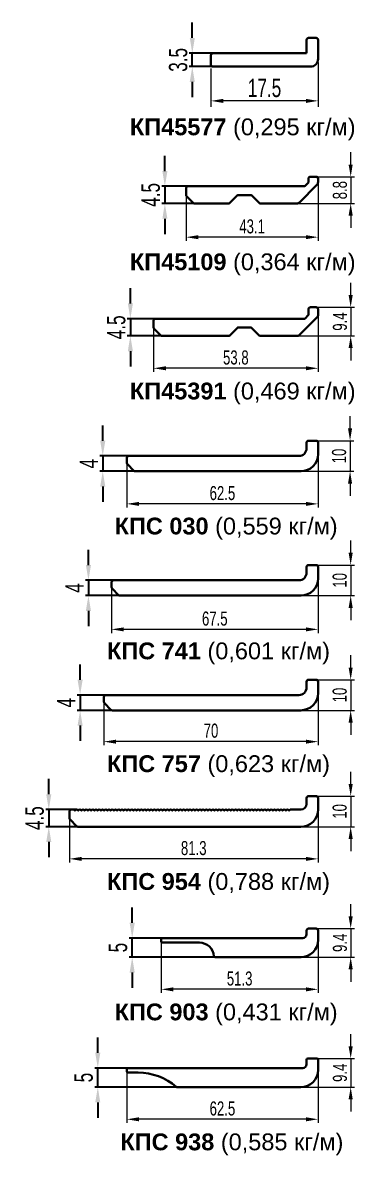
# Model space of a CAD drawing. Extents: x -37 to 8820, y -336 to 478.
# Drawn here: x 4089.8 to 4144, y -335.7 to -150.5 of the extents above; entities that cross this region are included whole.
import ezdxf

# ---------------------------------------------------------------- set-up
doc = ezdxf.new("R2010")
doc.units = 0
doc.header["$LTSCALE"] = 5
doc.layers.get('0').update_dxf_attribs({"linetype": 'CONTINUOUS', "lineweight": 30})
doc.layers.get('DEFPOINTS').update_dxf_attribs({"linetype": 'CONTINUOUS'})
for name, color, linetype, lineweight in [('4', 160, 'CONTINUOUS', 18), ('5', 5, 'CONTINUOUS', 18), ('Dimentions', 5, 'CONTINUOUS', 15), ('Текстовый', 7, 'CONTINUOUS', 9)]:
    doc.layers.add(name, color=color, linetype=linetype, lineweight=lineweight)
doc.styles.add('3', font='RUSS.SHX', dxfattribs={"width": 0.7, "height": 3})
doc.styles.add('4', font='RUSS.shx', dxfattribs={"width": 0.7, "height": 3.5})
doc.styles.add('style23', font='russ.shx', dxfattribs={"width": 0.7, "height": 2.3})
doc.styles.add('Каталожный', font='arial.ttf', dxfattribs={"height": 2.5})
doc.dimstyles.new('MX1$0', dxfattribs={"dimtxt": 2.5, "dimasz": 3, "dimexe": 1.3, "dimexo": 0.6, "dimgap": 0.6, "dimtad": 1, "dimdsep": 46, "dimtxsty": '4', "dimcen": 0, "dimclrd": 256, "dimclre": 256, "dimclrt": 256, "dimaunit": 1, "dimadec": 0, "dimazin": 0, "dimtfac": 1, "dimtmove": 0, "dimatfit": 3, "dimfxl": 1, "dimtvp": 1, "dimtolj": 1, "dimlwd": -1, "dimlwe": -1, "dimarcsym": 0})
doc.dimstyles.new('MX1_6', dxfattribs={"dimtxt": 3, "dimasz": 2.5, "dimexe": 0.5, "dimexo": 0, "dimgap": 0.8, "dimtad": 1, "dimlfac": 1.6, "dimdsep": 46, "dimtxsty": '3', "dimcen": 0, "dimclrd": 256, "dimclre": 256, "dimclrt": 256, "dimaunit": 1, "dimadec": 0, "dimazin": 0, "dimtfac": 1, "dimtmove": 0, "dimatfit": 1, "dimfxl": 1, "dimtvp": 1, "dimtolj": 1, "dimtzin": 0, "dimarcsym": 0})
doc.dimstyles.new('MX2', dxfattribs={"dimtxt": 2.3, "dimasz": 2, "dimexe": 0.6, "dimexo": 0, "dimgap": 0.6, "dimtad": 1, "dimdec": 1, "dimlfac": 2, "dimdsep": 46, "dimtxsty": 'style23', "dimcen": 0, "dimclrd": 256, "dimclre": 256, "dimclrt": 256, "dimaunit": 1, "dimadec": 1, "dimazin": 2, "dimtfac": 1, "dimtdec": 1, "dimtmove": 0, "dimatfit": 3, "dimfxl": 1, "dimtolj": 1, "dimtzin": 0, "dimlwd": -1, "dimlwe": -1, "dimarcsym": 0})

# ---------------------------------------------------------------- blocks, each defined once
blk = doc.blocks.new('*D1521')
at = {"layer": '5', "transparency": 16777216}
for p, q in [((4138.11, -220.12), (4138.11, -229.8)), ((4106.86, -222.09), (4106.86, -229.8)), ((4136.11, -229.2), (4108.86, -229.2))]:
    blk.add_line(p, q, dxfattribs=at)
for points in [[(4108.86, -228.87), (4108.86, -229.53), (4106.86, -229.2)], [(4136.11, -228.87), (4136.11, -229.53), (4138.11, -229.2)]]:
    blk.add_solid(points, dxfattribs=at)
at = {"layer": 'DEFPOINTS', "color": 0, "transparency": 16777216}
for p in [(4138.11, -220.12), (4106.86, -222.09), (4106.86, -229.2)]:
    blk.add_point(p, dxfattribs=at)
at = {"layer": '5', "transparency": 16777216, "insert": (4122.48, -227.45), "char_height": 2.3, "attachment_point": 5, "style": 'style23'}
blk.add_mtext('\\A1;62.5', dxfattribs=at)
blk = doc.blocks.new('*D1522')
at = {"layer": '5', "transparency": 16777216}
for p, q in [((4143.34, -216.87), (4143.34, -214.87)), ((4137.17, -218.87), (4143.94, -218.87)), ((4143.34, -218.87), (4143.34, -223.87)), ((4133.97, -223.87), (4143.94, -223.87)), ((4143.34, -225.87), (4143.34, -227.87))]:
    blk.add_line(p, q, dxfattribs=at)
for points in [[(4143, -216.87), (4143.67, -216.87), (4143.34, -218.87)], [(4143, -225.87), (4143.67, -225.87), (4143.34, -223.87)]]:
    blk.add_solid(points, dxfattribs=at)
at = {"layer": 'DEFPOINTS', "color": 0, "transparency": 16777216}
for p in [(4137.17, -218.87), (4133.97, -223.87), (4143.34, -223.87)]:
    blk.add_point(p, dxfattribs=at)
at = {"layer": '5', "transparency": 16777216, "insert": (4141.55, -221.37), "char_height": 2.3, "attachment_point": 5, "rotation": 90, "style": 'style23'}
blk.add_mtext('\\A1;10', dxfattribs=at)
blk = doc.blocks.new('*D1523')
at = {"layer": 'DEFPOINTS', "color": 0, "linetype": 'Continuous', "transparency": 16777216}
for p in [(4110.26, -221.37), (4102.92, -223.87), (4110.26, -223.87)]:
    blk.add_point(p, dxfattribs=at)
at = {"layer": 'Dimentions', "linetype": 'Continuous', "lineweight": -2, "transparency": 16777216}
for p, q in [((4102.92, -218.87), (4102.92, -216.37)), ((4110.26, -221.37), (4102.42, -221.37)), ((4102.92, -221.37), (4102.92, -223.87)), ((4110.26, -223.87), (4102.42, -223.87)), ((4102.92, -226.37), (4102.92, -228.87))]:
    blk.add_line(p, q, dxfattribs=at)
at = {"layer": 'Dimentions', "linetype": 'Continuous', "transparency": 16777216}
for points in [[(4102.5, -218.87), (4103.34, -218.87), (4102.92, -221.37)], [(4102.5, -226.37), (4103.34, -226.37), (4102.92, -223.87)]]:
    blk.add_solid(points, dxfattribs=at)
at = {"layer": 'Dimentions', "linetype": 'Continuous', "transparency": 16777216, "insert": (4100.62, -222.62), "char_height": 3, "attachment_point": 5, "rotation": 90, "style": '3'}
blk.add_mtext('\\A1;4', dxfattribs=at)
blk = doc.blocks.new('*D570')
at = {"layer": '5', "transparency": 16777216}
for p, q in [((4116.54, -177.58), (4116.54, -186.19)), ((4138.11, -176.02), (4138.11, -186.19)), ((4136.11, -185.59), (4118.54, -185.59))]:
    blk.add_line(p, q, dxfattribs=at)
for points in [[(4118.54, -185.26), (4118.54, -185.92), (4116.54, -185.59)], [(4136.11, -185.26), (4136.11, -185.92), (4138.11, -185.59)]]:
    blk.add_solid(points, dxfattribs=at)
at = {"layer": 'DEFPOINTS', "color": 0, "transparency": 16777216}
for p in [(4116.54, -177.58), (4138.11, -176.02), (4116.54, -185.59)]:
    blk.add_point(p, dxfattribs=at)
at = {"layer": '5', "transparency": 16777216, "insert": (4127.33, -183.84), "char_height": 2.3, "attachment_point": 5, "style": 'style23'}
blk.add_mtext('\\A1;43.1', dxfattribs=at)
blk = doc.blocks.new('*D571')
at = {"layer": '5', "transparency": 16777216}
for p, q in [((4143.44, -173.71), (4143.44, -171.71)), ((4137.79, -175.71), (4144.04, -175.71)), ((4143.44, -175.71), (4143.44, -180.08)), ((4134.62, -180.08), (4144.04, -180.08)), ((4143.44, -182.08), (4143.44, -184.08))]:
    blk.add_line(p, q, dxfattribs=at)
for points in [[(4143.1, -173.71), (4143.77, -173.71), (4143.44, -175.71)], [(4143.1, -182.08), (4143.77, -182.08), (4143.44, -180.08)]]:
    blk.add_solid(points, dxfattribs=at)
at = {"layer": 'DEFPOINTS', "color": 0, "transparency": 16777216}
for p in [(4137.79, -175.71), (4134.62, -180.08), (4143.44, -180.08)]:
    blk.add_point(p, dxfattribs=at)
at = {"layer": '5', "transparency": 16777216, "insert": (4141.69, -177.9), "char_height": 2.3, "attachment_point": 5, "rotation": 90, "style": 'style23'}
blk.add_mtext('\\A1;8.8', dxfattribs=at)
blk = doc.blocks.new('*D572')
at = {"layer": 'DEFPOINTS', "color": 0, "linetype": 'Continuous', "transparency": 16777216}
for p in [(4117.23, -177.27), (4113.07, -180.08), (4118.3, -180.08)]:
    blk.add_point(p, dxfattribs=at)
at = {"layer": 'Dimentions', "linetype": 'Continuous', "lineweight": -2, "transparency": 16777216}
for p, q in [((4113.07, -174.77), (4113.07, -172.27)), ((4117.23, -177.27), (4112.57, -177.27)), ((4113.07, -177.27), (4113.07, -180.08)), ((4118.3, -180.08), (4112.57, -180.08)), ((4113.07, -182.58), (4113.07, -185.08))]:
    blk.add_line(p, q, dxfattribs=at)
at = {"layer": 'Dimentions', "linetype": 'Continuous', "transparency": 16777216}
for points in [[(4112.66, -174.77), (4113.49, -174.77), (4113.07, -177.27)], [(4112.66, -182.58), (4113.49, -182.58), (4113.07, -180.08)]]:
    blk.add_solid(points, dxfattribs=at)
at = {"layer": 'Dimentions', "linetype": 'Continuous', "transparency": 16777216, "insert": (4110.77, -178.68), "char_height": 3, "attachment_point": 5, "rotation": 90, "style": '3'}
blk.add_mtext('\\A1;4.5', dxfattribs=at)
blk = doc.blocks.new('*D573')
at = {"layer": '5', "transparency": 16777216}
for p, q in [((4143.44, -195.05), (4143.44, -193.05)), ((4137.33, -197.05), (4144.04, -197.05)), ((4143.44, -197.05), (4143.44, -201.73)), ((4131.71, -201.73), (4144.04, -201.73)), ((4143.44, -203.73), (4143.44, -205.73))]:
    blk.add_line(p, q, dxfattribs=at)
for points in [[(4143.1, -195.05), (4143.77, -195.05), (4143.44, -197.05)], [(4143.1, -203.73), (4143.77, -203.73), (4143.44, -201.73)]]:
    blk.add_solid(points, dxfattribs=at)
at = {"layer": 'DEFPOINTS', "color": 0, "transparency": 16777216}
for p in [(4137.33, -197.05), (4131.71, -201.73), (4143.44, -201.73)]:
    blk.add_point(p, dxfattribs=at)
at = {"layer": '5', "transparency": 16777216, "insert": (4141.69, -199.39), "char_height": 2.3, "attachment_point": 5, "rotation": 90, "style": 'style23'}
blk.add_mtext('\\A1;9.4', dxfattribs=at)
blk = doc.blocks.new('*D574')
at = {"layer": 'DEFPOINTS', "color": 0, "linetype": 'Continuous', "transparency": 16777216}
for p in [(4114.75, -198.92), (4107.43, -201.73), (4114.75, -201.73)]:
    blk.add_point(p, dxfattribs=at)
at = {"layer": 'Dimentions', "linetype": 'Continuous', "lineweight": -2, "transparency": 16777216}
for p, q in [((4107.43, -196.42), (4107.43, -193.92)), ((4114.75, -198.92), (4106.93, -198.92)), ((4107.43, -198.92), (4107.43, -201.73)), ((4114.75, -201.73), (4106.93, -201.73)), ((4107.43, -204.23), (4107.43, -206.73))]:
    blk.add_line(p, q, dxfattribs=at)
at = {"layer": 'Dimentions', "linetype": 'Continuous', "transparency": 16777216}
for points in [[(4107.02, -196.42), (4107.85, -196.42), (4107.43, -198.92)], [(4107.02, -204.23), (4107.85, -204.23), (4107.43, -201.73)]]:
    blk.add_solid(points, dxfattribs=at)
at = {"layer": 'Dimentions', "linetype": 'Continuous', "transparency": 16777216, "insert": (4105.13, -200.33), "char_height": 3, "attachment_point": 5, "rotation": 90, "style": '3'}
blk.add_mtext('\\A1;4.5', dxfattribs=at)
blk = doc.blocks.new('*D575')
at = {"layer": '5', "transparency": 16777216}
for p, q in [((4138.11, -197.86), (4138.11, -207.63)), ((4111.23, -199.79), (4111.23, -207.63)), ((4136.11, -207.03), (4113.23, -207.03))]:
    blk.add_line(p, q, dxfattribs=at)
for points in [[(4113.23, -206.7), (4113.23, -207.36), (4111.23, -207.03)], [(4136.11, -206.7), (4136.11, -207.36), (4138.11, -207.03)]]:
    blk.add_solid(points, dxfattribs=at)
at = {"layer": 'DEFPOINTS', "color": 0, "transparency": 16777216}
for p in [(4138.11, -197.86), (4111.23, -199.79), (4111.23, -207.03)]:
    blk.add_point(p, dxfattribs=at)
at = {"layer": '5', "transparency": 16777216, "insert": (4124.67, -205.28), "char_height": 2.3, "attachment_point": 5, "style": 'style23'}
blk.add_mtext('\\A1;53.8', dxfattribs=at)
blk = doc.blocks.new('*D576')
at = {"layer": '4', "transparency": 16777216}
for p, q in [((4138.11, -157.05), (4138.11, -164.3)), ((4120.61, -157.99), (4120.61, -164.3)), ((4136.11, -163.3), (4122.61, -163.3))]:
    blk.add_line(p, q, dxfattribs=at)
for points in [[(4122.61, -162.97), (4122.61, -163.64), (4120.61, -163.3)], [(4136.11, -162.97), (4136.11, -163.64), (4138.11, -163.3)]]:
    blk.add_solid(points, dxfattribs=at)
at = {"layer": 'DEFPOINTS', "color": 0, "transparency": 16777216}
for p in [(4120.61, -157.39), (4138.11, -156.45), (4120.61, -163.3)]:
    blk.add_point(p, dxfattribs=at)
at = {"layer": '4', "transparency": 16777216, "insert": (4129.36, -161.2), "char_height": 3, "attachment_point": 5, "style": '3'}
blk.add_mtext('\\A1;17.5', dxfattribs=at)
blk = doc.blocks.new('*D577')
at = {"layer": 'DEFPOINTS', "color": 0, "linetype": 'Continuous', "transparency": 16777216}
for p in [(4117.55, -155.51), (4120.92, -155.51), (4120.92, -157.7)]:
    blk.add_point(p, dxfattribs=at)
at = {"layer": 'Dimentions', "linetype": 'Continuous', "lineweight": -2, "transparency": 16777216}
for p, q in [((4117.55, -153.01), (4117.55, -150.51)), ((4120.92, -155.51), (4117.05, -155.51)), ((4117.55, -157.7), (4117.55, -155.51)), ((4120.92, -157.7), (4117.05, -157.7)), ((4117.55, -160.2), (4117.55, -162.7))]:
    blk.add_line(p, q, dxfattribs=at)
at = {"layer": 'Dimentions', "linetype": 'Continuous', "transparency": 16777216}
for points in [[(4117.14, -153.01), (4117.97, -153.01), (4117.55, -155.51)], [(4117.14, -160.2), (4117.97, -160.2), (4117.55, -157.7)]]:
    blk.add_solid(points, dxfattribs=at)
at = {"layer": 'Dimentions', "linetype": 'Continuous', "transparency": 16777216, "insert": (4115.25, -156.6), "char_height": 3, "attachment_point": 5, "rotation": 90, "style": '3'}
blk.add_mtext('\\A1;3.5', dxfattribs=at)
blk = doc.blocks.new('*D578')
at = {"layer": '5', "transparency": 16777216}
for p, q in [((4104.36, -242.42), (4104.36, -250.32)), ((4138.11, -241.39), (4138.11, -250.32)), ((4136.11, -249.72), (4106.36, -249.72))]:
    blk.add_line(p, q, dxfattribs=at)
for points in [[(4106.36, -249.39), (4106.36, -250.06), (4104.36, -249.72)], [(4136.11, -249.39), (4136.11, -250.06), (4138.11, -249.72)]]:
    blk.add_solid(points, dxfattribs=at)
at = {"layer": 'DEFPOINTS', "color": 0, "transparency": 16777216}
for p in [(4104.36, -242.42), (4138.11, -241.39), (4104.36, -249.72)]:
    blk.add_point(p, dxfattribs=at)
at = {"layer": '5', "transparency": 16777216, "insert": (4121.23, -247.97), "char_height": 2.3, "attachment_point": 5, "style": 'style23'}
blk.add_mtext('\\A1;67.5', dxfattribs=at)
blk = doc.blocks.new('*D579')
at = {"layer": '5', "transparency": 16777216}
for p, q in [((4143.44, -237.2), (4143.44, -235.2)), ((4137.17, -239.2), (4144.04, -239.2)), ((4143.44, -239.2), (4143.44, -244.2)), ((4134.09, -244.2), (4144.04, -244.2)), ((4143.44, -246.2), (4143.44, -248.2))]:
    blk.add_line(p, q, dxfattribs=at)
for points in [[(4143.1, -237.2), (4143.77, -237.2), (4143.44, -239.2)], [(4143.1, -246.2), (4143.77, -246.2), (4143.44, -244.2)]]:
    blk.add_solid(points, dxfattribs=at)
at = {"layer": 'DEFPOINTS', "color": 0, "transparency": 16777216}
for p in [(4137.17, -239.2), (4134.09, -244.2), (4143.44, -244.2)]:
    blk.add_point(p, dxfattribs=at)
at = {"layer": '5', "transparency": 16777216, "insert": (4141.65, -241.7), "char_height": 2.3, "attachment_point": 5, "rotation": 90, "style": 'style23'}
blk.add_mtext('\\A1;10', dxfattribs=at)
blk = doc.blocks.new('*D580')
at = {"layer": 'DEFPOINTS', "color": 0, "linetype": 'Continuous', "transparency": 16777216}
for p in [(4109.34, -241.7), (4100.58, -244.2), (4109.34, -244.2)]:
    blk.add_point(p, dxfattribs=at)
at = {"layer": 'Dimentions', "linetype": 'Continuous', "lineweight": -2, "transparency": 16777216}
for p, q in [((4100.58, -239.2), (4100.58, -236.7)), ((4109.34, -241.7), (4100.08, -241.7)), ((4100.58, -241.7), (4100.58, -244.2)), ((4109.34, -244.2), (4100.08, -244.2)), ((4100.58, -246.7), (4100.58, -249.2))]:
    blk.add_line(p, q, dxfattribs=at)
at = {"layer": 'Dimentions', "linetype": 'Continuous', "transparency": 16777216}
for points in [[(4100.16, -239.2), (4101, -239.2), (4100.58, -241.7)], [(4100.16, -246.7), (4101, -246.7), (4100.58, -244.2)]]:
    blk.add_solid(points, dxfattribs=at)
at = {"layer": 'Dimentions', "linetype": 'Continuous', "transparency": 16777216, "insert": (4098.28, -242.95), "char_height": 3, "attachment_point": 5, "rotation": 90, "style": '3'}
blk.add_mtext('\\A1;4', dxfattribs=at)
blk = doc.blocks.new('*D581')
at = {"layer": '5', "transparency": 16777216}
for p, q in [((4138.11, -260.15), (4138.11, -268.68)), ((4103.11, -261.18), (4103.11, -268.68)), ((4136.11, -268.08), (4105.11, -268.08))]:
    blk.add_line(p, q, dxfattribs=at)
for points in [[(4105.11, -267.75), (4105.11, -268.42), (4103.11, -268.08)], [(4136.11, -267.75), (4136.11, -268.42), (4138.11, -268.08)]]:
    blk.add_solid(points, dxfattribs=at)
at = {"layer": 'DEFPOINTS', "color": 0, "transparency": 16777216}
for p in [(4138.11, -260.15), (4103.11, -261.18), (4103.11, -268.08)]:
    blk.add_point(p, dxfattribs=at)
at = {"layer": '5', "transparency": 16777216, "insert": (4120.61, -266.3), "char_height": 2.3, "attachment_point": 5, "style": 'style23'}
blk.add_mtext('\\A1;70', dxfattribs=at)
blk = doc.blocks.new('*D582')
at = {"layer": '5', "transparency": 16777216}
for p, q in [((4143.44, -255.96), (4143.44, -253.96)), ((4137.17, -257.96), (4144.04, -257.96)), ((4143.44, -257.96), (4143.44, -262.96)), ((4134.09, -262.96), (4144.04, -262.96)), ((4143.44, -264.96), (4143.44, -266.96))]:
    blk.add_line(p, q, dxfattribs=at)
for points in [[(4143.1, -255.96), (4143.77, -255.96), (4143.44, -257.96)], [(4143.1, -264.96), (4143.77, -264.96), (4143.44, -262.96)]]:
    blk.add_solid(points, dxfattribs=at)
at = {"layer": 'DEFPOINTS', "color": 0, "transparency": 16777216}
for p in [(4137.17, -257.96), (4134.09, -262.96), (4143.44, -262.96)]:
    blk.add_point(p, dxfattribs=at)
at = {"layer": '5', "transparency": 16777216, "insert": (4141.65, -260.46), "char_height": 2.3, "attachment_point": 5, "rotation": 90, "style": 'style23'}
blk.add_mtext('\\A1;10', dxfattribs=at)
blk = doc.blocks.new('*D583')
at = {"layer": 'DEFPOINTS', "color": 0, "linetype": 'Continuous', "transparency": 16777216}
for p in [(4107.98, -260.46), (4099.22, -262.96), (4107.98, -262.96)]:
    blk.add_point(p, dxfattribs=at)
at = {"layer": 'Dimentions', "linetype": 'Continuous', "lineweight": -2, "transparency": 16777216}
for p, q in [((4099.22, -257.96), (4099.22, -255.46)), ((4107.98, -260.46), (4098.72, -260.46)), ((4099.22, -260.46), (4099.22, -262.96)), ((4107.98, -262.96), (4098.72, -262.96)), ((4099.22, -265.46), (4099.22, -267.96))]:
    blk.add_line(p, q, dxfattribs=at)
at = {"layer": 'Dimentions', "linetype": 'Continuous', "transparency": 16777216}
for points in [[(4098.8, -257.96), (4099.64, -257.96), (4099.22, -260.46)], [(4098.8, -265.46), (4099.64, -265.46), (4099.22, -262.96)]]:
    blk.add_solid(points, dxfattribs=at)
at = {"layer": 'Dimentions', "linetype": 'Continuous', "transparency": 16777216, "insert": (4096.92, -261.71), "char_height": 3, "attachment_point": 5, "rotation": 90, "style": '3'}
blk.add_mtext('\\A1;4', dxfattribs=at)
blk = doc.blocks.new('*D584')
at = {"layer": '5', "transparency": 16777216}
for p, q in [((4138.11, -279.18), (4138.11, -287.85)), ((4097.48, -280.05), (4097.48, -287.85)), ((4136.11, -287.25), (4099.48, -287.25))]:
    blk.add_line(p, q, dxfattribs=at)
for points in [[(4099.48, -286.92), (4099.48, -287.58), (4097.48, -287.25)], [(4136.11, -286.92), (4136.11, -287.58), (4138.11, -287.25)]]:
    blk.add_solid(points, dxfattribs=at)
at = {"layer": 'DEFPOINTS', "color": 0, "transparency": 16777216}
for p in [(4138.11, -279.18), (4097.48, -280.05), (4097.48, -287.25)]:
    blk.add_point(p, dxfattribs=at)
at = {"layer": '5', "transparency": 16777216, "insert": (4117.79, -285.5), "char_height": 2.3, "attachment_point": 5, "style": 'style23'}
blk.add_mtext('\\A1;81.3', dxfattribs=at)
blk = doc.blocks.new('*D585')
at = {"layer": '5', "transparency": 16777216}
for p, q in [((4143.44, -274.99), (4143.44, -272.99)), ((4137.17, -276.99), (4144.04, -276.99)), ((4143.44, -276.99), (4143.44, -281.99)), ((4132.67, -281.99), (4144.04, -281.99)), ((4143.44, -283.99), (4143.44, -285.99))]:
    blk.add_line(p, q, dxfattribs=at)
for points in [[(4143.1, -274.99), (4143.77, -274.99), (4143.44, -276.99)], [(4143.1, -283.99), (4143.77, -283.99), (4143.44, -281.99)]]:
    blk.add_solid(points, dxfattribs=at)
at = {"layer": 'DEFPOINTS', "color": 0, "transparency": 16777216}
for p in [(4137.17, -276.99), (4132.67, -281.99), (4143.44, -281.99)]:
    blk.add_point(p, dxfattribs=at)
at = {"layer": '5', "transparency": 16777216, "insert": (4141.65, -279.49), "char_height": 2.3, "attachment_point": 5, "rotation": 90, "style": 'style23'}
blk.add_mtext('\\A1;10', dxfattribs=at)
blk = doc.blocks.new('*D586')
at = {"layer": 'DEFPOINTS', "color": 0, "linetype": 'Continuous', "transparency": 16777216}
for p in [(4098.62, -279.18), (4094.1, -281.99), (4099.13, -281.99)]:
    blk.add_point(p, dxfattribs=at)
at = {"layer": 'Dimentions', "linetype": 'Continuous', "lineweight": -2, "transparency": 16777216}
for p, q in [((4094.1, -276.68), (4094.1, -274.18)), ((4098.62, -279.18), (4093.6, -279.18)), ((4094.1, -279.18), (4094.1, -281.99)), ((4099.13, -281.99), (4093.6, -281.99)), ((4094.1, -284.49), (4094.1, -286.99))]:
    blk.add_line(p, q, dxfattribs=at)
at = {"layer": 'Dimentions', "linetype": 'Continuous', "transparency": 16777216}
for points in [[(4093.68, -276.68), (4094.52, -276.68), (4094.1, -279.18)], [(4093.68, -284.49), (4094.52, -284.49), (4094.1, -281.99)]]:
    blk.add_solid(points, dxfattribs=at)
at = {"layer": 'Dimentions', "linetype": 'Continuous', "transparency": 16777216, "insert": (4091.8, -280.59), "char_height": 3, "attachment_point": 5, "rotation": 90, "style": '3'}
blk.add_mtext('\\A1;4.5', dxfattribs=at)
blk = doc.blocks.new('*D587')
at = {"layer": 'DEFPOINTS', "color": 0, "linetype": 'Continuous', "transparency": 16777216}
for p in [(4102.11, -321.45), (4107.17, -321.45), (4115.04, -324.58)]:
    blk.add_point(p, dxfattribs=at)
at = {"layer": 'Dimentions', "linetype": 'Continuous', "lineweight": -2, "transparency": 16777216}
for p, q in [((4102.11, -318.95), (4102.11, -316.45)), ((4107.17, -321.45), (4101.61, -321.45)), ((4102.11, -324.58), (4102.11, -321.45)), ((4115.04, -324.58), (4101.61, -324.58)), ((4102.11, -327.08), (4102.11, -329.58))]:
    blk.add_line(p, q, dxfattribs=at)
at = {"layer": 'Dimentions', "linetype": 'Continuous', "transparency": 16777216}
for points in [[(4101.69, -318.95), (4102.52, -318.95), (4102.11, -321.45)], [(4101.69, -327.08), (4102.52, -327.08), (4102.11, -324.58)]]:
    blk.add_solid(points, dxfattribs=at)
at = {"layer": 'Dimentions', "linetype": 'Continuous', "transparency": 16777216, "insert": (4099.81, -323.01), "char_height": 3, "attachment_point": 5, "rotation": 90, "style": '3'}
blk.add_mtext('\\A1;5', dxfattribs=at)
blk = doc.blocks.new('*D588')
at = {"layer": 'DEFPOINTS', "color": 0, "linetype": 'Continuous', "transparency": 16777216}
for p in [(4107.73, -300.2), (4112.79, -300.2), (4121.29, -303.33)]:
    blk.add_point(p, dxfattribs=at)
at = {"layer": 'Dimentions', "linetype": 'Continuous', "lineweight": -2, "transparency": 16777216}
for p, q in [((4107.73, -297.7), (4107.73, -295.2)), ((4112.79, -300.2), (4107.23, -300.2)), ((4107.73, -303.33), (4107.73, -300.2)), ((4121.29, -303.33), (4107.23, -303.33)), ((4107.73, -305.83), (4107.73, -308.33))]:
    blk.add_line(p, q, dxfattribs=at)
at = {"layer": 'Dimentions', "linetype": 'Continuous', "transparency": 16777216}
for points in [[(4107.31, -297.7), (4108.15, -297.7), (4107.73, -300.2)], [(4107.31, -305.83), (4108.15, -305.83), (4107.73, -303.33)]]:
    blk.add_solid(points, dxfattribs=at)
at = {"layer": 'Dimentions', "linetype": 'Continuous', "transparency": 16777216, "insert": (4105.43, -301.76), "char_height": 3, "attachment_point": 5, "rotation": 90, "style": '3'}
blk.add_mtext('\\A1;5', dxfattribs=at)
blk = doc.blocks.new('*D589')
at = {"layer": '5', "transparency": 16777216}
for p, q in [((4112.48, -300.76), (4112.48, -309.18)), ((4138.11, -300.51), (4138.11, -309.18)), ((4136.11, -308.58), (4114.48, -308.58))]:
    blk.add_line(p, q, dxfattribs=at)
for points in [[(4114.48, -308.25), (4114.48, -308.92), (4112.48, -308.58)], [(4136.11, -308.25), (4136.11, -308.92), (4138.11, -308.58)]]:
    blk.add_solid(points, dxfattribs=at)
at = {"layer": 'DEFPOINTS', "color": 0, "transparency": 16777216}
for p in [(4112.48, -300.76), (4138.11, -300.51), (4112.48, -308.58)]:
    blk.add_point(p, dxfattribs=at)
at = {"layer": '5', "transparency": 16777216, "insert": (4125.29, -306.83), "char_height": 2.3, "attachment_point": 5, "style": 'style23'}
blk.add_mtext('\\A1;51.3', dxfattribs=at)
blk = doc.blocks.new('*D590')
at = {"layer": '5', "transparency": 16777216}
for p, q in [((4143.44, -296.64), (4143.44, -294.64)), ((4137.79, -298.64), (4144.04, -298.64)), ((4143.44, -298.64), (4143.44, -303.33)), ((4135.29, -303.33), (4144.04, -303.33)), ((4143.44, -305.33), (4143.44, -307.33))]:
    blk.add_line(p, q, dxfattribs=at)
for points in [[(4143.1, -296.64), (4143.77, -296.64), (4143.44, -298.64)], [(4143.1, -305.33), (4143.77, -305.33), (4143.44, -303.33)]]:
    blk.add_solid(points, dxfattribs=at)
at = {"layer": 'DEFPOINTS', "color": 0, "transparency": 16777216}
for p in [(4137.79, -298.64), (4135.29, -303.33), (4143.44, -303.33)]:
    blk.add_point(p, dxfattribs=at)
at = {"layer": '5', "transparency": 16777216, "insert": (4141.69, -300.98), "char_height": 2.3, "attachment_point": 5, "rotation": 90, "style": 'style23'}
blk.add_mtext('\\A1;9.4', dxfattribs=at)
blk = doc.blocks.new('*D591')
at = {"layer": '5', "transparency": 16777216}
for p, q in [((4106.86, -322.01), (4106.86, -330.43)), ((4138.11, -321.76), (4138.11, -330.43)), ((4136.11, -329.83), (4108.86, -329.83))]:
    blk.add_line(p, q, dxfattribs=at)
for points in [[(4108.86, -329.5), (4108.86, -330.17), (4106.86, -329.83)], [(4136.11, -329.5), (4136.11, -330.17), (4138.11, -329.83)]]:
    blk.add_solid(points, dxfattribs=at)
at = {"layer": 'DEFPOINTS', "color": 0, "transparency": 16777216}
for p in [(4106.86, -322.01), (4138.11, -321.76), (4106.86, -329.83)]:
    blk.add_point(p, dxfattribs=at)
at = {"layer": '5', "transparency": 16777216, "insert": (4122.48, -328.08), "char_height": 2.3, "attachment_point": 5, "style": 'style23'}
blk.add_mtext('\\A1;62.5', dxfattribs=at)
blk = doc.blocks.new('*D592')
at = {"layer": '5', "transparency": 16777216}
for p, q in [((4143.44, -317.89), (4143.44, -315.89)), ((4137.79, -319.89), (4144.04, -319.89)), ((4143.44, -319.89), (4143.44, -324.58)), ((4135.29, -324.58), (4144.04, -324.58)), ((4143.44, -326.58), (4143.44, -328.58))]:
    blk.add_line(p, q, dxfattribs=at)
for points in [[(4143.1, -317.89), (4143.77, -317.89), (4143.44, -319.89)], [(4143.1, -326.58), (4143.77, -326.58), (4143.44, -324.58)]]:
    blk.add_solid(points, dxfattribs=at)
at = {"layer": 'DEFPOINTS', "color": 0, "transparency": 16777216}
for p in [(4137.79, -319.89), (4135.29, -324.58), (4143.44, -324.58)]:
    blk.add_point(p, dxfattribs=at)
at = {"layer": '5', "transparency": 16777216, "insert": (4141.69, -322.23), "char_height": 2.3, "attachment_point": 5, "rotation": 90, "style": 'style23'}
blk.add_mtext('\\A1;9.4', dxfattribs=at)

msp = doc.modelspace()

# ---------------------------------------------------------------- linework, layer by layer
for points in [[(4136.2321, -155.5103), (4136.2321, -153.3228, -0.41421356), (4136.5446, -153.0103), (4137.7946, -153.0103, -0.41421356), (4138.1071, -153.3228), (4138.1071, -156.4478, -0.41421356), (4136.8571, -157.6978), (4120.9196, -157.6978, -0.41421356), (4120.6071, -157.3853), (4120.6071, -155.8228, -0.41421356), (4120.9196, -155.5103)], [(4128.6795, -201.7331), (4134.7454, -201.7331, 0.19891237), (4134.9664, -201.6415), (4138.0156, -198.5924, 0.19891237), (4138.1071, -198.3714), (4138.1071, -197.3581, 0.41421356), (4137.7946, -197.0456), (4136.8571, -197.0456, 0.41421356), (4136.5446, -197.3581), (4136.5446, -198.2956), (4135.9196, -198.9206), (4111.5446, -198.9206, 0.41421356), (4111.2321, -199.2331), (4111.2321, -200.3536, 0.19891237), (4111.3236, -200.5746), (4112.3906, -201.6415, 0.19891237), (4112.6115, -201.7331), (4123.4732, -201.7331, 0.19891237), (4123.6942, -201.6415), (4124.9821, -200.3536), (4127.1706, -200.3536), (4128.4585, -201.6415, 0.19891237)], [(4118.7321, -300.9504), (4112.6696, -300.9504, -0.41421356), (4112.4821, -300.7629), (4112.4821, -300.3879, -0.41421356), (4112.6696, -300.2004), (4135.6071, -300.2004, 0.41421356), (4136.2321, -299.5754), (4136.2321, -298.9504, -0.41421356), (4136.5446, -298.6379), (4137.7946, -298.6379, -0.41421356), (4138.1071, -298.9504), (4138.1071, -300.5129, -0.41421356), (4135.2946, -303.3254), (4121.2877, -303.3254, -0.39292227), (4121.1007, -303.1517, 0.39292227)], [(4115.0393, -324.5754, -0.18203679), (4114.9157, -324.5289, 0.18203679), (4108.7321, -322.2004), (4107.0446, -322.2004, -0.41421356), (4106.8571, -322.0129), (4106.8571, -321.6379, -0.41421356), (4107.0446, -321.4504), (4135.6071, -321.4504, 0.41421356), (4136.2321, -320.8254), (4136.2321, -320.0754, -0.41421356), (4136.4196, -319.8879), (4137.9196, -319.8879, -0.41421356), (4138.1071, -320.0754), (4138.1071, -321.7629, -0.41421356), (4135.2946, -324.5754)]]:
    msp.add_lwpolyline(points, format="xyb", close=True)
at = {"color": 0}
for points in [[(4117.9251, -180.085), (4123.4732, -180.085, 0.19891237), (4123.6942, -179.9935), (4124.8906, -178.7971, -0.19891237), (4125.1115, -178.7055), (4127.0412, -178.7055, -0.19891237), (4127.2622, -178.7971), (4128.4585, -179.9935, 0.19891237), (4128.6795, -180.085), (4134.616, -180.085, 0.19891237), (4135.0579, -179.9019), (4137.924, -177.0358, 0.19891237), (4138.1071, -176.5939), (4138.1071, -176.0225, 0.41421356), (4137.7946, -175.71), (4136.8571, -175.71, 0.41421356), (4136.5446, -176.0225), (4136.5446, -176.518, -0.19891237), (4136.4531, -176.739), (4136.0111, -177.181, -0.19891237), (4135.7901, -177.2725), (4116.8571, -177.2725, 0.41421356), (4116.5446, -177.585), (4116.5446, -178.7055, 0.19891237), (4116.6361, -178.9265), (4117.7031, -179.9935, 0.19891237), (4117.924, -180.085)], [(4137.7946, -218.87, -0.41421356), (4138.1071, -219.1825), (4138.1071, -221.0575, -0.41421356), (4135.2946, -223.87), (4108.2359, -223.8699, -0.19891237), (4108.015, -223.7784), (4106.948, -222.7114, -0.19891237), (4106.8565, -222.4905), (4106.8565, -221.6824, -0.41421356), (4107.169, -221.3699), (4134.9821, -221.37, 0.41421356), (4136.2321, -220.12), (4136.2321, -219.1825, -0.41421356), (4136.5446, -218.87)], [(4105.7365, -244.2001), (4135.2946, -244.2001, 0.41421356), (4138.1071, -241.3876), (4138.1071, -239.5126, 0.41421356), (4137.7946, -239.2001), (4136.5446, -239.2001, 0.41421356), (4136.2321, -239.5126), (4136.2321, -240.4501, -0.41421356), (4134.9821, -241.7001), (4104.6696, -241.7001, 0.41421356), (4104.3571, -242.0126), (4104.3571, -242.8207, 0.19891237), (4104.4486, -243.0416), (4105.5156, -244.1086, 0.19891237)], [(4104.4865, -262.9624), (4135.2946, -262.9624, 0.41421356), (4138.1071, -260.1499), (4138.1071, -258.2749, 0.41421356), (4137.7946, -257.9624), (4136.5446, -257.9624, 0.41421356), (4136.2321, -258.2749), (4136.2321, -259.2124, -0.41421356), (4134.9821, -260.4624), (4103.4196, -260.4624, 0.41421356), (4103.1071, -260.7749), (4103.1071, -261.583, 0.19891237), (4103.1986, -261.8039), (4104.2656, -262.8709, 0.19891237)], [(4098.5048, -279.2337), (4098.3722, -279.3663), (4098.2397, -279.2337, 0.19891237), (4098.1071, -279.1788), (4097.7946, -279.1788, 0.41421356), (4097.4821, -279.4913), (4097.4821, -280.6118, 0.19891237), (4097.5736, -280.8328), (4098.6406, -281.8997, 0.19891237), (4098.8615, -281.9913), (4135.2946, -281.9913, 0.41421356), (4138.1071, -279.1788), (4138.1071, -277.3038, 0.41421356), (4137.7946, -276.9913), (4136.5446, -276.9913, 0.41421356), (4136.2321, -277.3038), (4136.2321, -278.2413, -0.41421356), (4135.2946, -279.1788), (4133.6392, -279.1788, 0.19891237), (4133.5066, -279.2337), (4133.374, -279.3663), (4133.2415, -279.2337, 0.41421356), (4132.9763, -279.2337), (4132.8437, -279.3663), (4132.7111, -279.2337, 0.41421356), (4132.446, -279.2337), (4132.3134, -279.3663), (4132.1808, -279.2337, 0.41421356), (4131.9156, -279.2337), (4131.783, -279.3663), (4131.6505, -279.2337, 0.41421356), (4131.3853, -279.2337), (4131.2527, -279.3663), (4131.1201, -279.2337, 0.41421356), (4130.855, -279.2337), (4130.7224, -279.3663), (4130.5898, -279.2337, 0.41421356), (4130.3246, -279.2337), (4130.1921, -279.3663), (4130.0595, -279.2337, 0.41421356), (4129.7943, -279.2337), (4129.6617, -279.3663), (4129.5291, -279.2337, 0.41421356), (4129.264, -279.2337), (4129.1314, -279.3663), (4128.9988, -279.2337, 0.41421356), (4128.7336, -279.2337), (4128.6011, -279.3663), (4128.4685, -279.2337, 0.41421356), (4128.2033, -279.2337), (4128.0707, -279.3663), (4127.9382, -279.2337, 0.41421356), (4127.673, -279.2337), (4127.5404, -279.3663), (4127.4078, -279.2337, 0.41421356), (4127.1427, -279.2337), (4127.0101, -279.3663), (4126.8775, -279.2337, 0.41421356), (4126.6123, -279.2337), (4126.4797, -279.3663), (4126.3472, -279.2337, 0.41421356), (4126.082, -279.2337), (4125.9494, -279.3663), (4125.8168, -279.2337, 0.41421356), (4125.5517, -279.2337), (4125.4191, -279.3663), (4125.2865, -279.2337, 0.41421356), (4125.0213, -279.2337), (4124.8888, -279.3663), (4124.7562, -279.2337, 0.41421356), (4124.491, -279.2337), (4124.3584, -279.3663), (4124.2258, -279.2337, 0.41421356), (4123.9607, -279.2337), (4123.8281, -279.3663), (4123.6955, -279.2337, 0.41421356), (4123.4303, -279.2337), (4123.2978, -279.3663), (4123.1652, -279.2337, 0.41421356), (4122.9, -279.2337), (4122.7674, -279.3663), (4122.6349, -279.2337, 0.41421356), (4122.3697, -279.2337), (4122.2371, -279.3663), (4122.1045, -279.2337, 0.41421356), (4121.8394, -279.2337), (4121.7068, -279.3663), (4121.5742, -279.2337, 0.41421356), (4121.309, -279.2337), (4121.1764, -279.3663), (4121.0439, -279.2337, 0.41421356), (4120.7787, -279.2337), (4120.6461, -279.3663), (4120.5135, -279.2337, 0.41421356), (4120.2484, -279.2337), (4120.1158, -279.3663), (4119.9832, -279.2337, 0.41421356), (4119.718, -279.2337), (4119.5855, -279.3663), (4119.4529, -279.2337, 0.41421356), (4119.1877, -279.2337), (4119.0551, -279.3663), (4118.9225, -279.2337, 0.41421356), (4118.6574, -279.2337), (4118.5248, -279.3663), (4118.3922, -279.2337, 0.41421356), (4118.127, -279.2337), (4117.9945, -279.3663), (4117.8619, -279.2337, 0.41421356), (4117.5967, -279.2337), (4117.4641, -279.3663), (4117.3315, -279.2337, 0.41421356), (4117.0664, -279.2337), (4116.9338, -279.3663), (4116.8012, -279.2337, 0.41421356), (4116.5361, -279.2337), (4116.4035, -279.3663), (4116.2709, -279.2337, 0.41421356), (4116.0057, -279.2337), (4115.8731, -279.3663), (4115.7406, -279.2337, 0.41421356), (4115.4754, -279.2337), (4115.3428, -279.3663), (4115.2102, -279.2337, 0.41421356), (4114.9451, -279.2337), (4114.8125, -279.3663), (4114.6799, -279.2337, 0.41421356), (4114.4147, -279.2337), (4114.2822, -279.3663), (4114.1496, -279.2337, 0.41421356), (4113.8844, -279.2337), (4113.7518, -279.3663), (4113.6192, -279.2337, 0.41421356), (4113.3541, -279.2337), (4113.2215, -279.3663), (4113.0889, -279.2337, 0.41421356), (4112.8237, -279.2337), (4112.6912, -279.3663), (4112.5586, -279.2337, 0.41421356), (4112.2934, -279.2337), (4112.1608, -279.3663), (4112.0282, -279.2337, 0.41421356), (4111.7631, -279.2337), (4111.6305, -279.3663), (4111.4979, -279.2337, 0.41421356), (4111.2328, -279.2337), (4111.1002, -279.3663), (4110.9676, -279.2337, 0.41421356), (4110.7024, -279.2337), (4110.5698, -279.3663), (4110.4373, -279.2337, 0.41421356), (4110.1721, -279.2337), (4110.0395, -279.3663), (4109.9069, -279.2337, 0.41421356), (4109.6418, -279.2337), (4109.5092, -279.3663), (4109.3766, -279.2337, 0.41421356), (4109.1114, -279.2337), (4108.9789, -279.3663), (4108.8463, -279.2337, 0.41421356), (4108.5811, -279.2337), (4108.4485, -279.3663), (4108.3159, -279.2337, 0.41421356), (4108.0508, -279.2337), (4107.9182, -279.3663), (4107.7856, -279.2337, 0.41421356), (4107.5204, -279.2337), (4107.3879, -279.3663), (4107.2553, -279.2337, 0.41421356), (4106.9901, -279.2337), (4106.8575, -279.3663), (4106.7249, -279.2337, 0.41421356), (4106.4598, -279.2337), (4106.3272, -279.3663), (4106.1946, -279.2337, 0.41421356), (4105.9295, -279.2337), (4105.7969, -279.3663), (4105.6643, -279.2337, 0.41421356), (4105.3991, -279.2337), (4105.2665, -279.3663), (4105.134, -279.2337, 0.41421356), (4104.8688, -279.2337), (4104.7362, -279.3663), (4104.6036, -279.2337, 0.41421356), (4104.3385, -279.2337), (4104.2059, -279.3663), (4104.0733, -279.2337, 0.41421356), (4103.8081, -279.2337), (4103.6755, -279.3663), (4103.543, -279.2337, 0.41421356), (4103.2778, -279.2337), (4103.1452, -279.3663), (4103.0126, -279.2337, 0.41421356), (4102.7475, -279.2337), (4102.6149, -279.3663), (4102.4823, -279.2337, 0.41421356), (4102.2171, -279.2337), (4102.0846, -279.3663), (4101.952, -279.2337, 0.41421356), (4101.6868, -279.2337), (4101.5542, -279.3663), (4101.4216, -279.2337, 0.41421356), (4101.1565, -279.2337), (4101.0239, -279.3663), (4100.8913, -279.2337, 0.41421356), (4100.6262, -279.2337), (4100.4936, -279.3663), (4100.361, -279.2337, 0.41421356), (4100.0958, -279.2337), (4099.9632, -279.3663), (4099.8307, -279.2337, 0.41421356), (4099.5655, -279.2337), (4099.4329, -279.3663), (4099.3003, -279.2337, 0.41421356), (4099.0352, -279.2337), (4098.9026, -279.3663), (4098.77, -279.2337, 0.41421356)]]:
    msp.add_lwpolyline(points, format="xyb", close=True, dxfattribs=at)

# ---------------------------------------------------------------- texts
at = {"layer": 'Текстовый', "linetype": 'Continuous', "char_height": 3.85, "width": 44.549768, "attachment_point": 1, "style": 'Каталожный'}
for s, insert in [('{\\fArial|b1|i0|c204|p34;\\H0.71429x;КП45577\\fArial|b0|i0|c204|p34; (0,295 кг/м)}', (4107.3582, -166.1768)), ('{\\fArial|b1|i0|c204|p34;\\H0.71429x;КП45109\\fArial|b0|i0|c204|p34; (0,364 кг/м)}', (4107.3582, -188.2454)), ('{\\fArial|b1|i0|c204|p34;\\H0.71429x;КП45391 \\fArial|b0|i0|c204|p34;(0,469 кг/м)}', (4107.3582, -209.366)), ('{\\fArial|b1|i0|c204|p34;\\H0.71429x;КПС 030 \\fArial|b0|i0|c204|p34;(0,559 кг/м)}', (4104.8582, -231.4488)), ('{\\fArial|b1|i0|c204|p34;\\H0.71429x;КПС 741 \\fArial|b0|i0|c204|p34;(0,601 кг/м)}', (4103.6082, -251.8649)), ('{\\fArial|b1|i0|c204|p34;\\H0.71429x;КПС 757 \\fArial|b0|i0|c204|p34;(0,623 кг/м)}', (4103.6082, -270.3086)), ('{\\fArial|b1|i0|c204|p34;\\H0.71429x;КПС 954 \\fArial|b0|i0|c204|p34;(0,788 кг/м)}', (4103.6082, -289.567)), ('{\\fArial|b1|i0|c204|p34;\\H0.71429x;КПС 903 \\fArial|b0|i0|c204|p34;(0,431 кг/м)}', (4104.8582, -310.9012)), ('{\\fArial|b1|i0|c204|p34;\\H0.71429x;КПС 938 \\fArial|b0|i0|c204|p34;(0,585 кг/м)}', (4105.7957, -332.1512))]:
    msp.add_mtext(s, dxfattribs=dict(at, insert=insert))

# ---------------------------------------------------------------- dimensions: what is measured, and where the dimension line sits
at = {"layer": '4'}
dim = msp.add_linear_dim(base=(4120.6071, -163.3049), p1=(4138.1071, -156.4478), p2=(4120.6071, -157.3853), angle=180, dimstyle='MX1$0', override={"dimasz": 2, "dimexe": 1, "dimtxsty": '3'}, dxfattribs=at)
dim.commit()
dim.dimension.update_dxf_attribs({"geometry": '*D576', "text_midpoint": (4129.3571, -161.2049)})
at = {"layer": '5'}
for base, p1, p2, angle, picture, middle in [((4143.4350799661, -180.0849899271), (4137.794583615, -175.7099899271), (4134.6159670915, -180.0849899271), 90, '*D571', (4141.6850799661, -177.8974899271)), ((4116.5446, -185.5913), (4138.1071, -176.0225), (4116.5446, -177.585), 180, '*D570', (4127.3258, -183.8413)), ((4111.232083615, -207.0285896656), (4138.107083615, -197.8647200807), (4111.232083615, -199.7933366042), 180, '*D575', (4124.669583615, -205.2785896656)), ((4143.3362, -223.87), (4137.1696, -218.87), (4133.9733, -223.87), 90, '*D1522', (4141.5533, -221.37)), ((4106.8565, -229.1985), (4138.1071, -220.12), (4106.8565, -222.0864), 180, '*D1521', (4122.4818, -227.4485)), ((4143.4351, -244.2001), (4137.1696, -239.2001), (4134.0872, -244.2001), 90, '*D579', (4141.6522, -241.7001)), ((4104.3571, -249.7241), (4138.1071, -241.3876), (4104.3571, -242.4166), 180, '*D578', (4121.2321, -247.9741)), ((4143.4351, -262.9624), (4137.1696, -257.9624), (4134.0872, -262.9624), 90, '*D582', (4141.6522, -260.4624)), ((4103.1071, -268.0845), (4138.1071, -260.1499), (4103.1071, -261.1789), 180, '*D581', (4120.6071, -266.3016)), ((4143.4351, -281.9913), (4137.1696, -276.9913), (4132.673, -281.9913), 90, '*D585', (4141.6522, -279.4913)), ((4097.482083615, -287.2492876071), (4138.107083615, -279.1787725679), (4097.482083615, -280.0515516988), 180, '*D584', (4117.794583615, -285.4992876071)), ((4112.482083615, -308.5834598399), (4138.107083615, -300.5129448008), (4112.482083615, -300.7629448008), 180, '*D589', (4125.294583615, -306.8334598399)), ((4106.8571, -329.8335), (4138.1071, -321.7629), (4106.8571, -322.0129), 180, '*D591', (4122.4821, -328.0835))]:
    dim = msp.add_linear_dim(base=base, p1=p1, p2=p2, angle=angle, dimstyle='MX2', dxfattribs=at)
    dim.commit()
    dim.dimension.update_dxf_attribs({"geometry": picture, "text_midpoint": middle})
for base, p1, p2, picture, middle in [((4143.4351, -201.7331), (4137.3258, -197.0456), (4131.7125, -201.7331), '*D573', (4143.4351, -199.3893)), ((4143.4351, -303.3254), (4137.7946, -298.6379), (4135.2946, -303.3254), '*D590', (4143.4351, -300.9817)), ((4143.4351, -324.5754), (4137.7946, -319.8879), (4135.2946, -324.5754), '*D592', (4143.4351, -322.2317))]:
    dim = msp.add_linear_dim(base=base, p1=p1, p2=p2, angle=90, dimstyle='MX2', dxfattribs=at)
    dim.commit()
    dim.dimension.update_dxf_attribs({"geometry": picture, "text_midpoint": middle, "dimtype": 160})
at = {"layer": 'Dimentions', "linetype": 'Continuous'}
for base, p1, p2, picture, middle in [((4117.5535, -155.5103), (4120.9196, -157.6978), (4120.9196, -155.5103), '*D577', (4117.5535, -156.604)), ((4113.0731, -180.085), (4117.231, -177.2725), (4118.299, -180.085), '*D572', (4113.0731, -178.6787)), ((4107.4349, -201.7331), (4114.7518, -198.9206), (4114.7518, -201.7331), '*D574', (4107.4349, -200.3268)), ((4102.9192, -223.8699), (4110.2632, -221.3699), (4110.2631, -223.8699), '*D1523', (4102.9192, -222.6199)), ((4100.5791, -244.2001), (4109.3427, -241.7001), (4109.3427, -244.2001), '*D580', (4100.5791, -242.9501)), ((4099.221, -262.9624), (4107.9846, -260.4624), (4107.9846, -262.9624), '*D583', (4099.221, -261.7124)), ((4094.1004, -281.9913), (4098.6169, -279.1799), (4099.1344, -281.9913), '*D586', (4094.1004, -280.5856)), ((4107.7316, -300.2004), (4121.2877, -303.3254), (4112.7946, -300.2004), '*D588', (4107.7316, -301.7629)), ((4102.1066, -321.4504), (4115.0393, -324.5754), (4107.1696, -321.4504), '*D587', (4102.1066, -323.0129))]:
    dim = msp.add_linear_dim(base=base, p1=p1, p2=p2, angle=90, dimstyle='MX1_6', dxfattribs=at)
    dim.commit()
    dim.dimension.update_dxf_attribs({"geometry": picture, "text_midpoint": middle, "dimtype": 160})

doc.saveas('drawing.dxf')
